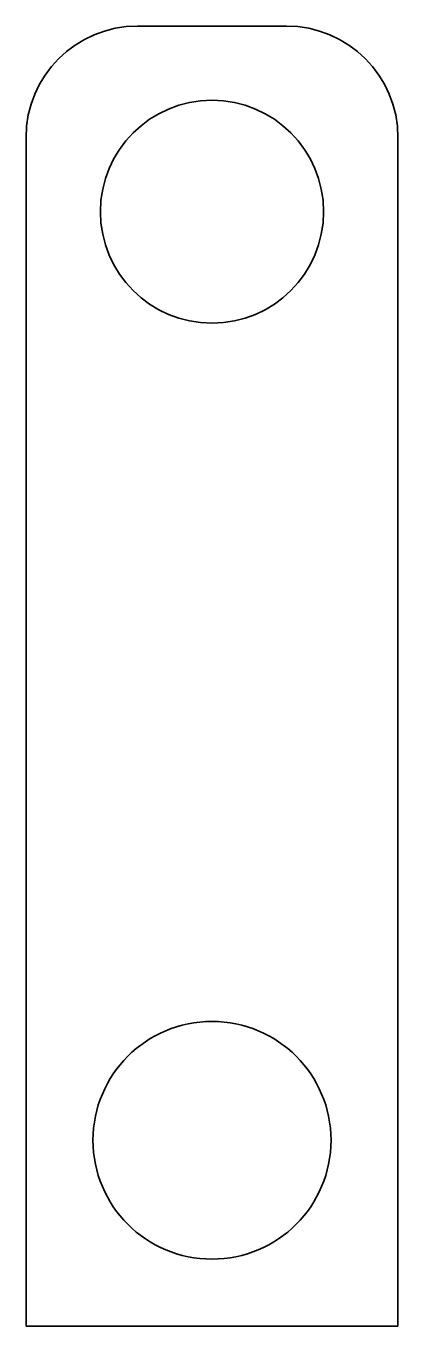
# Model space of a CAD drawing. Header units: inches. Extents: x 0 to 10, y 0 to 35.
import ezdxf

# ---------------------------------------------------------------- set-up
doc = ezdxf.new("R2010")
doc.units = ezdxf.units.IN
doc.header["$MEASUREMENT"] = 0
doc.layers.add('SIMUMAK Visible (ISO)', color=7, linetype='Continuous', lineweight=35)

# ---------------------------------------------------------------- blocks, each defined once
blk = doc.blocks.new('PC-SMB-01-APOT-01_Sheet_VIEW4')
at = {"layer": 'SIMUMAK Visible (ISO)'}
for p, q in [((2, 17.5), (-2, 17.5)), ((-5, 14.5), (-5, -17.5)), ((5, -17.5), (5, 14.5)), ((-5, -17.5), (5, -17.5))]:
    blk.add_line(p, q, dxfattribs=at)
for centre, radius in [((0, 12.5), 3), ((0, -12.5), 3.2)]:
    blk.add_circle(centre, radius, dxfattribs=at)
at = {"layer": 'SIMUMAK Visible (ISO)', "extrusion": (0, 0, -1)}
for centre, start, end in [((2, 14.5), 0, 90), ((-2, 14.5), 90, 180)]:
    blk.add_arc(centre, 3, start, end, dxfattribs=at)

msp = doc.modelspace()

# ---------------------------------------------------------------- block references
msp.add_blockref('PC-SMB-01-APOT-01_Sheet_VIEW4', (5, 17.5))

doc.saveas('drawing.dxf')
